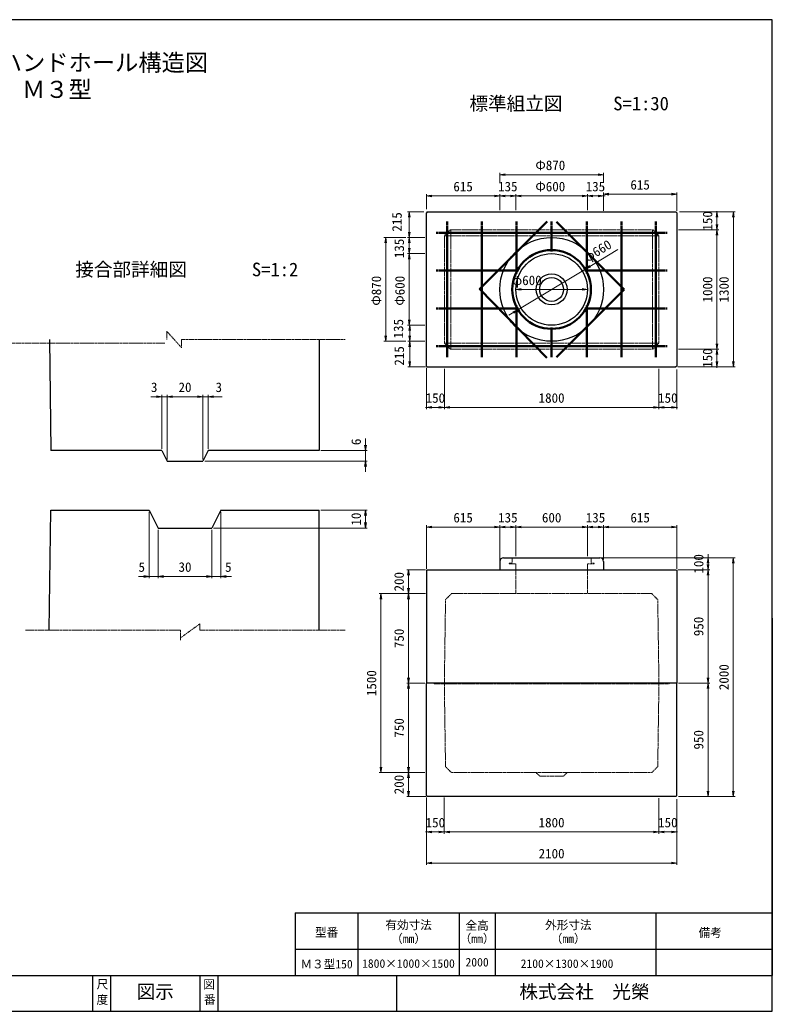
# Model space of a CAD drawing. Units: millimetres, scale not verified. Extents: x -200 to 200, y -138 to 139.
# Drawn here: x -10 to 200.4, y -138.2 to 138.8 of the extents above; entities that cross this region are included whole.
import ezdxf
from ezdxf.enums import TextEntityAlignment as Align

# ---------------------------------------------------------------- set-up
doc = ezdxf.new("R2010")
doc.units = ezdxf.units.MM
doc.linetypes.add('USER1', pattern=[12.95, 6.35, -3.175, 0.25, -3.175])
doc.linetypes.add('USER2', pattern=[4.7625, 3.175, -1.5875])
doc.layers.add('0-0', color=7, linetype='Continuous')
for name, color, linetype, lineweight in [('0-1_dims', 2, 'Continuous', 13), ('0-4_pen3実線', 7, 'Continuous', 25), ('0-5_pen4実線', 6, 'Continuous', 25), ('0-7_pen1一点', 4, 'USER1', 13), ('0-8_pen2破線', 3, 'USER2', 18), ('0-9_鉄筋１', 7, 'Continuous', 50), ('0-A_鉄筋2', 7, 'USER2', 50)]:
    doc.layers.add(name, color=color, linetype=linetype, lineweight=lineweight)
doc.styles.add('ＭＳ ゴシック', font='')
doc.styles.get('ＭＳ ゴシック').set_extended_font_data('MS Gothic')

# ---------------------------------------------------------------- blocks, each defined once
blk = doc.blocks.new('部分図 1')
at = {"layer": '0-1_dims'}
for p, q in [((10015, 7245), (10015, 7326.5)), ((10885, 7245), (10885, 7326.5)), ((10015, 7311.5), (10885, 7311.5)), ((9400, 7022.07), (9400, 7148.54)), ((10015, 7015), (10015, 7148.54)), ((10015, 7015), (10015, 7148.54)), ((10150, 7015), (10150, 7148.54)), ((10150, 7015), (10150, 7148.54)), ((10750, 7015), (10750, 7148.54)), ((10750, 7015), (10750, 7148.54)), ((10885, 7007.93), (10885, 7163.54)), ((10885, 7148.54), (11500, 7148.54)), ((10885, 7015), (10885, 7148.54)), ((11500, 7007.93), (11500, 7163.54)), ((9400, 7133.54), (10015, 7133.54)), ((10015, 7133.54), (10000.68, 7133.54)), ((10015, 7133.54), (10150, 7133.54)), ((10150, 7133.54), (10750, 7133.54)), ((10150, 7133.54), (10164.32, 7133.54)), ((10750, 7133.54), (10735.68, 7133.54)), ((10750, 7133.54), (10885, 7133.54)), ((10885, 7133.54), (10899.32, 7133.54)), ((9377.93, 7000), (9241, 7000)), ((9256, 7000), (9256, 6785)), ((11522.07, 7000), (11851.75, 7000)), ((11770, 7000), (11989.19, 7000)), ((11836.75, 7000), (11836.75, 7006.82)), ((11836.75, 7000), (11836.75, 6850)), ((11974.19, 7000), (11974.19, 5700)), ((11515, 6850), (11851.75, 6850)), ((11515, 6850), (11851.75, 6850)), ((11836.75, 6850), (11836.75, 6843.18)), ((11836.75, 6850), (11836.75, 5850)), ((9226, 6785), (9043.5, 6785)), ((9058.5, 6785), (9058.5, 5915)), ((9385, 6785), (9241, 6785)), ((9385, 6785), (9241, 6785)), ((9256, 6785), (9256, 6650)), ((9385, 6650), (9241, 6650)), ((9385, 6650), (9241, 6650)), ((9256, 6650), (9256, 6050)), ((10732.9, 6519.9), (11005.28, 6683.49)), ((10732.9, 6519.9), (10167.1, 6180.1)), ((10150, 6350), (10750, 6350)), ((10167.1, 6180.1), (10089.94, 6133.76)), ((9385, 6050), (9241, 6050)), ((9385, 6050), (9244.54, 6050)), ((9259.54, 6050), (9259.54, 5915)), ((9226, 5915), (9043.5, 5915)), ((9385, 5915), (9244.54, 5915)), ((9385, 5915), (9244.54, 5915)), ((9259.54, 5915), (9259.54, 5700)), ((11515, 5850), (11851.75, 5850)), ((11515, 5850), (11851.75, 5850)), ((11836.75, 5850), (11836.75, 5856.82)), ((11836.75, 5850), (11836.75, 5700)), ((9392.07, 5700), (9244.54, 5700)), ((9400, 5692.07), (9400, 5346)), ((9550, 5685), (9550, 5346)), ((9550, 5685), (9550, 5346)), ((11350, 5685), (11350, 5346)), ((11350, 5685), (11350, 5346)), ((11500, 5677.93), (11500, 5346)), ((11507.93, 5700), (11851.75, 5700)), ((11770, 5700), (11989.19, 5700)), ((11836.75, 5700), (11836.75, 5693.18)), ((7180, 5451), (7088.73, 5451)), ((7180, 5015), (7180, 5466)), ((7180, 5451), (7225, 5451)), ((7225, 4925), (7225, 5466)), ((7225, 4925), (7225, 5466)), ((7225, 5451), (7315, 5451)), ((7225, 5451), (7525, 5451)), ((7525, 5451), (7435, 5451)), ((7525, 4925), (7525, 5466)), ((7525, 4925), (7525, 5466)), ((7525, 5451), (7570, 5451)), ((7570, 5015), (7570, 5466)), ((7570, 5451), (7685.27, 5451)), ((9400, 5361), (9393.18, 5361)), ((9400, 5361), (9550, 5361)), ((9550, 5361), (9556.82, 5361)), ((9550, 5361), (11350, 5361)), ((11350, 5361), (11343.18, 5361)), ((11350, 5361), (11500, 5361)), ((11500, 5361), (11506.82, 5361)), ((8889, 5000), (8889, 5099.55)), ((8515, 5000), (8904, 5000)), ((8889, 5000), (8889, 4910)), ((7540, 4910), (8904, 4910)), ((8889, 4910), (8889, 4820)), ((8515, 4500), (8904, 4500)), ((8889, 4350), (8889, 4500)), ((7075, 4485), (7075, 3929)), ((7675, 4485), (7675, 3929)), ((7150, 4335), (7150, 3929)), ((7150, 4335), (7150, 3929)), ((7600, 4335), (7600, 3929)), ((7600, 4335), (7600, 3929)), ((7615, 4350), (8904, 4350)), ((9400, 4007.93), (9400, 4373)), ((9400, 4358), (10015.45, 4358)), ((10015.45, 4358), (10001.14, 4358)), ((10015.45, 4067.5), (10015.45, 4373)), ((10015.45, 4067.5), (10015.45, 4373)), ((10015.45, 4358), (10150.45, 4358)), ((10150.45, 4115), (10150.45, 4373)), ((10150.45, 4115), (10150.45, 4373)), ((10150.45, 4358), (10164.77, 4358)), ((10150.45, 4358), (10750.45, 4358)), ((10750.45, 4358), (10736.14, 4358)), ((10750.45, 4115), (10750.45, 4373)), ((10750.45, 4115), (10750.45, 4373)), ((10750.45, 4358), (10885.45, 4358)), ((10885.45, 4085), (10885.45, 4373)), ((10885.45, 4085), (10885.45, 4373)), ((10885.45, 4358), (10899.77, 4358)), ((10885.45, 4358), (11500, 4358)), ((11500, 4007.93), (11500, 4373)), ((10870.45, 4100), (11777, 4100)), ((10900.45, 4100), (11989, 4100)), ((11762, 4100), (11762, 4131.82)), ((11762, 4100), (11762, 4000)), ((11974, 4100), (11974, 2100)), ((9392.07, 4000), (9234, 4000)), ((9249, 4000), (9249, 3800)), ((11507.93, 4000), (11777, 4000)), ((11507.93, 4000), (11777, 4000)), ((11762, 4000), (11762, 3968.18)), ((11762, 4000), (11762, 3050)), ((7075, 3944), (6984.73, 3944)), ((7075, 3944), (7150, 3944)), ((7150, 3944), (7240, 3944)), ((7150, 3944), (7600, 3944)), ((7600, 3944), (7510, 3944)), ((7600, 3944), (7675, 3944)), ((7675, 3944), (7765.27, 3944)), ((9377.07, 3800), (9003, 3800)), ((9018, 3800), (9018, 2300)), ((9392.07, 3800), (9234, 3800)), ((9392.07, 3800), (9234, 3800)), ((9249, 3800), (9249, 3050)), ((9385, 3050), (9234, 3050)), ((9385, 3050), (9234, 3050)), ((9249, 3050), (9249, 2300)), ((11515, 3050), (11777, 3050)), ((11515, 3050), (11777, 3050)), ((11762, 3050), (11762, 2100)), ((9370, 2300), (9003, 2300)), ((9385, 2300), (9234, 2300)), ((9385, 2300), (9234, 2300)), ((9249, 2300), (9249, 2100)), ((9395, 2100), (9234, 2100)), ((9400, 2092.07), (9400, 1787)), ((9549.78, 2092.07), (9549.78, 1787)), ((11349.84, 2085), (11349.84, 1787)), ((11500, 2077.93), (11500, 1787)), ((11515, 2100), (11777, 2100)), ((11530, 2100), (11989, 2100)), ((9400, 2075), (9400, 1527)), ((9549.78, 2077.07), (9549.78, 1787)), ((11349.84, 2077.43), (11349.84, 1787)), ((11500, 2062.93), (11500, 1527)), ((9400, 1802), (9393.07, 1802)), ((9400, 1802), (9549.78, 1802)), ((9549.78, 1802), (9556.71, 1802)), ((9549.78, 1802), (11349.84, 1802)), ((11349.84, 1802), (11343.1, 1802)), ((11349.84, 1802), (11500, 1802)), ((11500, 1802), (11506.74, 1802)), ((9400, 1542), (11500, 1542))]:
    blk.add_line(p, q, dxfattribs=at)
at = {"layer": '0-1_dims', "color": 7}
for p, q in [((9400, 3992.93), (9407.07, 4000)), ((11500, 3992.93), (11492.93, 4000)), ((9400, 2107.07), (9407.07, 2100)), ((11500, 2107.07), (11492.93, 2100))]:
    blk.add_line(p, q, dxfattribs=at)
at = {"layer": '0-1_dims'}
for points in [[(10060, 7319), (10015, 7311.5), (10060, 7304)], [(10840, 7304), (10885, 7311.5), (10840, 7319)], [(10930, 7156.04), (10885, 7148.54), (10930, 7141.04)], [(11455, 7141.04), (11500, 7148.54), (11455, 7156.04)], [(9445, 7141.04), (9400, 7133.54), (9445, 7126.04)], [(9970, 7126.04), (10015, 7133.54), (9970, 7141.04)], [(10060, 7141.04), (10015, 7133.54), (10060, 7126.04)], [(10105, 7126.04), (10150, 7133.54), (10105, 7141.04)], [(10195, 7141.04), (10150, 7133.54), (10195, 7126.04)], [(10705, 7126.04), (10750, 7133.54), (10705, 7141.04)], [(10795, 7141.04), (10750, 7133.54), (10795, 7126.04)], [(10840, 7126.04), (10885, 7133.54), (10840, 7141.04)], [(9263.5, 6955), (9256, 7000), (9248.5, 6955)], [(11844.25, 6955), (11836.75, 7000), (11829.25, 6955)], [(11981.69, 6955), (11974.19, 7000), (11966.69, 6955)], [(9248.5, 6830), (9256, 6785), (9263.5, 6830)], [(11829.25, 6895), (11836.75, 6850), (11844.25, 6895)], [(11844.25, 6805), (11836.75, 6850), (11829.25, 6805)], [(9066, 6740), (9058.5, 6785), (9051, 6740)], [(9263.5, 6740), (9256, 6785), (9248.5, 6740)], [(9248.5, 6695), (9256, 6650), (9263.5, 6695)], [(9263.5, 6605), (9256, 6650), (9248.5, 6605)], [(10767.62, 6549.5), (10732.9, 6519.9), (10775.34, 6536.64)], [(10195, 6357.5), (10150, 6350), (10195, 6342.5)], [(10705, 6342.5), (10750, 6350), (10705, 6357.5)], [(10132.38, 6150.5), (10167.1, 6180.1), (10124.66, 6163.36)], [(9248.5, 6095), (9256, 6050), (9263.5, 6095)], [(9267.04, 6005), (9259.54, 6050), (9252.04, 6005)], [(9051, 5960), (9058.5, 5915), (9066, 5960)], [(9252.04, 5960), (9259.54, 5915), (9267.04, 5960)], [(9267.04, 5870), (9259.54, 5915), (9252.04, 5870)], [(11829.25, 5895), (11836.75, 5850), (11844.25, 5895)], [(11844.25, 5805), (11836.75, 5850), (11829.25, 5805)], [(9252.04, 5745), (9259.54, 5700), (9267.04, 5745)], [(11829.25, 5745), (11836.75, 5700), (11844.25, 5745)], [(11966.69, 5745), (11974.19, 5700), (11981.69, 5745)], [(7135, 5443.5), (7180, 5451), (7135, 5458.5)], [(7270, 5458.5), (7225, 5451), (7270, 5443.5)], [(7270, 5458.5), (7225, 5451), (7270, 5443.5)], [(7480, 5443.5), (7525, 5451), (7480, 5458.5)], [(7480, 5443.5), (7525, 5451), (7480, 5458.5)], [(7615, 5458.5), (7570, 5451), (7615, 5443.5)], [(9445, 5368.5), (9400, 5361), (9445, 5353.5)], [(9505, 5353.5), (9550, 5361), (9505, 5368.5)], [(9595, 5368.5), (9550, 5361), (9595, 5353.5)], [(11305, 5353.5), (11350, 5361), (11305, 5368.5)], [(11395, 5368.5), (11350, 5361), (11395, 5353.5)], [(11455, 5353.5), (11500, 5361), (11455, 5368.5)], [(8881.5, 5045), (8889, 5000), (8896.5, 5045)], [(8896.5, 4865), (8889, 4910), (8881.5, 4865)], [(8896.5, 4455), (8889, 4500), (8881.5, 4455)], [(8881.5, 4395), (8889, 4350), (8896.5, 4395)], [(9445, 4365.5), (9400, 4358), (9445, 4350.5)], [(9970.45, 4350.5), (10015.45, 4358), (9970.45, 4365.5)], [(10060.45, 4365.5), (10015.45, 4358), (10060.45, 4350.5)], [(10105.45, 4350.5), (10150.45, 4358), (10105.45, 4365.5)], [(10195.45, 4365.5), (10150.45, 4358), (10195.45, 4350.5)], [(10705.45, 4350.5), (10750.45, 4358), (10705.45, 4365.5)], [(10795.45, 4365.5), (10750.45, 4358), (10795.45, 4350.5)], [(10840.45, 4350.5), (10885.45, 4358), (10840.45, 4365.5)], [(10930.45, 4365.5), (10885.45, 4358), (10930.45, 4350.5)], [(11455, 4350.5), (11500, 4358), (11455, 4365.5)], [(11769.5, 4055), (11762, 4100), (11754.5, 4055)], [(11981.5, 4055), (11974, 4100), (11966.5, 4055)], [(9256.5, 3955), (9249, 4000), (9241.5, 3955)], [(11754.5, 4045), (11762, 4000), (11769.5, 4045)], [(11769.5, 3955), (11762, 4000), (11754.5, 3955)], [(7030, 3936.5), (7075, 3944), (7030, 3951.5)], [(7195, 3951.5), (7150, 3944), (7195, 3936.5)], [(7195, 3951.5), (7150, 3944), (7195, 3936.5)], [(7555, 3936.5), (7600, 3944), (7555, 3951.5)], [(7555, 3936.5), (7600, 3944), (7555, 3951.5)], [(7720, 3951.5), (7675, 3944), (7720, 3936.5)], [(9241.5, 3845), (9249, 3800), (9256.5, 3845)], [(9025.5, 3755), (9018, 3800), (9010.5, 3755)], [(9256.5, 3755), (9249, 3800), (9241.5, 3755)], [(9241.5, 3095), (9249, 3050), (9256.5, 3095)], [(11754.5, 3095), (11762, 3050), (11769.5, 3095)], [(9256.5, 3005), (9249, 3050), (9241.5, 3005)], [(11769.5, 3005), (11762, 3050), (11754.5, 3005)], [(9010.5, 2345), (9018, 2300), (9025.5, 2345)], [(9241.5, 2345), (9249, 2300), (9256.5, 2345)], [(9256.5, 2255), (9249, 2300), (9241.5, 2255)], [(9241.5, 2145), (9249, 2100), (9256.5, 2145)], [(11754.5, 2145), (11762, 2100), (11769.5, 2145)], [(11966.5, 2145), (11974, 2100), (11981.5, 2145)], [(9445, 1809.5), (9400, 1802), (9445, 1794.5)], [(9504.78, 1794.5), (9549.78, 1802), (9504.78, 1809.5)], [(9594.78, 1809.5), (9549.78, 1802), (9594.78, 1794.5)], [(11304.84, 1794.5), (11349.84, 1802), (11304.84, 1809.5)], [(11394.84, 1809.5), (11349.84, 1802), (11394.84, 1794.5)], [(11455, 1794.5), (11500, 1802), (11455, 1809.5)], [(9445, 1549.5), (9400, 1542), (9445, 1534.5)], [(11455, 1534.5), (11500, 1542), (11455, 1549.5)]]:
    blk.add_lwpolyline(points, dxfattribs=at)
at = {"layer": '0-4_pen3実線'}
for p, q in [((9407.07, 7000), (9400, 6992.93)), ((9400, 5707.07), (9400, 6992.93)), ((9407.07, 7000), (11492.93, 7000)), ((11500, 6992.93), (11492.93, 7000)), ((11500, 6992.93), (11500, 5707.07)), ((6236.71, 5930), (6250, 5000)), ((8500, 5930), (8500, 5000)), ((9400, 5707.07), (9407.07, 5700)), ((9407.07, 5700), (11492.93, 5700)), ((11500, 5707.07), (11492.93, 5700)), ((7180, 5000), (6250, 5000)), ((6235.64, 3495), (6250, 4500)), ((6250, 4500), (7075, 4500)), ((7075, 4500), (7150, 4350)), ((7675, 4500), (7600, 4350)), ((7675, 4500), (8500, 4500)), ((8500, 3495), (8500, 4500)), ((7150, 4350), (7600, 4350)), ((10045.45, 4100), (10855.45, 4100)), ((9400, 3992.93), (9400, 3050)), ((9407.07, 4000), (11492.93, 4000)), ((10015.45, 4070), (10015.45, 4000)), ((10015.45, 4000), (10885.45, 4000)), ((10885.45, 4070), (10885.45, 4000)), ((11500, 3992.93), (11500, 3050)), ((11500, 3787), (11500, 3688)), ((9400, 2107.07), (9400, 3050)), ((11438, 3050), (9400, 3050)), ((11500, 3050), (11438, 3050)), ((11500, 2107.07), (11500, 3050)), ((9400, 2313), (9400, 2412)), ((11492.93, 2100), (9407.07, 2100)), ((8825, 1125), (8825, 600)), ((9675, 1125), (9675, 600)), ((9975, 1125), (9975, 600)), ((11325, 1125), (11325, 600)), ((8300, 819), (12300, 819)), ((6750, 600), (6750, 300)), ((7650, 600), (7650, 300))]:
    blk.add_line(p, q, dxfattribs=at)
for points in [[(7180, 5000), (7225, 4910), (7525, 4910)], [(8500, 5000), (7570, 5000), (7525, 4910)]]:
    blk.add_lwpolyline(points, dxfattribs=at)
for radius in [435, 300, 130, 100]:
    blk.add_circle((10450, 6350), radius, dxfattribs=at)
for centre, start, end in [((10045.45, 4070), 90, 180.00006), ((10855.45, 4070), 0, 90)]:
    blk.add_arc(centre, 30, start, end, dxfattribs=at)
at = {"layer": '0-5_pen4実線'}
for p, q in [((12300, 3594.97), (12300, 2094.97)), ((12300, 2100), (12300, 600)), ((8300, 1125), (12300, 1125)), ((8300, 1125), (8300, 600)), ((300, 600), (12300, 600)), ((6600, 600), (6600, 300)), ((7500, 600), (7500, 300)), ((9150, 600), (9150, 300))]:
    blk.add_line(p, q, dxfattribs=at)
blk.add_lwpolyline([(300, 300), (12300, 300), (12300, 8610), (300, 8610)], close=True, dxfattribs=at)
at = {"layer": '0-7_pen1一点'}
for p, q in [((7221, 6000), (7221, 5930)), ((7221, 6000), (7346, 5861)), ((7346, 5930), (8719, 5930)), ((7346, 5861), (7346, 5930)), ((5913.3, 5900), (7205.3, 5900))]:
    blk.add_line(p, q, dxfattribs=at)
for points in [[(6038, 3495), (7338, 3495), (7338, 3408)], [(8719, 3495), (7498, 3495), (7498, 3546), (7338, 3429.75)]]:
    blk.add_lwpolyline(points, dxfattribs=at)
at = {"layer": '0-8_pen2破線'}
for p, q in [((9600, 6850), (9550, 6800)), ((9600, 6850), (11300, 6850)), ((9605, 6850), (9605, 5850)), ((11295, 6850), (11295, 5850)), ((11300, 6850), (11350, 6800)), ((9550, 6800), (9550, 5900)), ((9550, 6800), (11350, 6800)), ((11350, 6800), (11350, 5900)), ((9600, 5850), (9550, 5900)), ((9550, 5900), (11350, 5900)), ((9600, 5850), (11300, 5850)), ((11350, 5900), (11300, 5850)), ((10118.45, 4100), (10118.45, 4056)), ((10782.45, 4100), (10782.45, 4056)), ((10094.45, 4056), (10118.45, 4056)), ((10094.45, 4056), (10094.45, 4050)), ((10094.45, 4050), (10150.45, 4050)), ((10150, 4000), (10150, 3800)), ((10150.45, 4050), (10150.45, 4000)), ((10750, 4000), (10750, 3800)), ((10750.45, 4050), (10750.45, 4000)), ((10806.45, 4050), (10750.45, 4050)), ((10806.45, 4056), (10782.45, 4056)), ((10806.45, 4056), (10806.45, 4050)), ((9610, 3800), (10450, 3800)), ((11290, 3800), (10450, 3800)), ((11290, 3800), (11340, 3750)), ((11340, 3750), (11350.31, 3044)), ((9462, 3050), (9467, 3044)), ((9467, 3044), (10450, 3044)), ((9560, 2350), (9549.78, 3050)), ((10450, 3044), (11435, 3044)), ((11340, 2350), (11350.22, 3050)), ((11438, 3050), (11435, 3044)), ((9610, 2300), (9560, 2350)), ((11290, 2300), (11340, 2350)), ((10450, 2300), (9610, 2300)), ((10450, 2300), (11290, 2300)), ((10550, 2270), (10450, 2270)), ((10580, 2300), (10550, 2270))]:
    blk.add_line(p, q, dxfattribs=at)
for points in [[(9610, 3800), (9560, 3750), (9550, 3044)], [(10320, 2300), (10350, 2270), (10450, 2270)]]:
    blk.add_lwpolyline(points, dxfattribs=at)
at = {"layer": '0-9_鉄筋１'}
for p, q in [((10411.85, 6919.96), (9844.44, 6352.56)), ((10490.31, 6917.81), (11058.11, 6350)), ((11378.5, 6825), (9521.5, 6825)), ((9575, 6878.5), (9575, 5821.5)), ((9865, 6878.5), (9865, 5821.5)), ((10155, 6878.5), (10155, 6483.5)), ((10450, 6878.5), (10450, 6668.5)), ((10745, 6878.5), (10745, 6483.5)), ((11035, 6878.5), (11035, 5821.5)), ((11325, 6878.5), (11325, 5821.5)), ((10171.5, 6510), (9521.5, 6510)), ((11378.5, 6510), (10728.5, 6510)), ((10408.78, 5776.41), (9845.68, 6353.76)), ((10490.31, 5782.19), (11058.11, 6350)), ((10171.5, 6190), (9521.5, 6190)), ((10155, 6216.5), (10155, 5821.5)), ((11378.5, 6190), (10728.5, 6190)), ((10745, 6216.5), (10745, 5821.5)), ((10450, 6031.5), (10450, 5821.5)), ((11378.5, 5875), (9521.5, 5875))]:
    blk.add_line(p, q, dxfattribs=at)
blk.add_circle((10450, 6350), 330, dxfattribs=at)
at = {"layer": '0-A_鉄筋2'}
for p, q in [((9575, 6878.5), (9575, 6918.5)), ((9865, 6878.5), (9865, 6918.5)), ((10155, 6878.5), (10155, 6918.5)), ((10450, 6878.5), (10450, 6918.5)), ((10745, 6878.5), (10745, 6918.5)), ((11035, 6878.5), (11035, 6918.5)), ((11325, 6878.5), (11325, 6918.5)), ((9521.5, 6825), (9481.5, 6825)), ((11378.5, 6825), (11418.5, 6825)), ((11378.5, 6825), (11418.5, 6825)), ((9521.5, 6510), (9481.5, 6510)), ((11378.5, 6510), (11418.5, 6510)), ((11378.5, 6510), (11418.5, 6510)), ((9521.5, 6190), (9481.5, 6190)), ((11378.5, 6190), (11418.5, 6190)), ((11378.5, 6190), (11418.5, 6190)), ((9521.5, 5875), (9481.5, 5875)), ((9575, 5821.5), (9575, 5781.5)), ((9865, 5821.5), (9865, 5781.5)), ((10155, 5821.5), (10155, 5781.5)), ((10450, 5821.5), (10450, 5781.5)), ((10745, 5821.5), (10745, 5781.5)), ((11035, 5821.5), (11035, 5781.5)), ((11325, 5821.5), (11325, 5781.5)), ((11378.5, 5875), (11418.5, 5875)), ((11378.5, 5875), (11418.5, 5875))]:
    blk.add_line(p, q, dxfattribs=at)
at = {"layer": '0-1_dims', "color": 7, "style": 'ＭＳ ゴシック'}
for s, p in [('Φ870', (10313.64, 7326.5)), ('615', (9625.68, 7148.54)), ('135', (10000.68, 7148.54)), ('Φ600', (10313.64, 7148.54)), ('135', (10735.68, 7148.54)), ('615', (11110.68, 7163.54)), ('φ600', (10120.64, 6362.45)), ('3', (7088.73, 5466)), ('20', (7320.45, 5466)), ('3', (7630.73, 5466)), ('150', (9393.18, 5376)), ('1800', (10340.91, 5376)), ('150', (11343.18, 5376)), ('615', (9625.91, 4373)), ('135', (10001.14, 4373)), ('600', (10368.64, 4373)), ('135', (10736.14, 4373)), ('615', (11110.91, 4373)), ('5', (6984.73, 3959)), ('30', (7320.45, 3959)), ('5', (7710.73, 3959)), ('150', (9393.07, 1817)), ('1800', (10340.72, 1817)), ('150', (11343.1, 1817)), ('2100', (10340.91, 1557))]:
    blk.add_text(s, height=79.98, dxfattribs=at).set_placement(p, align=Align.BOTTOM_LEFT)
for s, rotation, p in [('215', 90, (9216.55, 6834.18)), ('150', 90, (11821.75, 6843.18)), ('135', 90, (9235.55, 6612.18)), ('φ660', 30.988, (10763.76, 6555.93)), ('Φ870', 90, (9043.5, 6213.64)), ('Φ600', 90, (9241, 6213.64)), ('1000', 90, (11821.75, 6240.91)), ('1300', 90, (11959.19, 6240.91)), ('135', 90, (9228.55, 5939.18)), ('215', 90, (9235.55, 5711.18)), ('150', 90, (11821.75, 5693.18)), ('6', 90, (8874, 5045)), ('10', 90, (8874, 4370.45)), ('100', 90, (11747, 3968.18)), ('200', 90, (9234, 3818.18)), ('950', 90, (11747, 3443.18)), ('750', 90, (9234, 3343.18)), ('2000', 90, (11959, 2990.91)), ('1500', 90, (9003, 2940.91)), ('750', 90, (9234, 2593.18)), ('950', 90, (11747, 2493.18)), ('200', 90, (9234, 2118.18))]:
    blk.add_text(s, height=79.98, rotation=rotation, dxfattribs=at).set_placement(p, align=Align.BOTTOM_LEFT)
at = {"layer": '0-4_pen3実線', "style": 'ＭＳ ゴシック'}
for s, height, p in [('\u3000標準組立図\u3000', 114.3, (9605, 7817.05)), ('S=1:30', 114.4, (10966.65, 7817.04)), ('\u3000接合部詳細図\u3000', 114.4, (6298, 6426.01)), ('S=1:2', 114.3, (7935.9, 6426.03)), ('型番', 71.47, (8465.02, 903)), ('有効寸法', 71.47, (9055.03, 965.26)), ('全高', 71.47, (9727.52, 961.26)), ('外形寸法', 71.47, (10395.03, 965.26)), ('備考', 71.45, (11682.54, 900)), ('（mm）', 71.49, (9103.73, 850.24)), ('（mm）', 71.49, (9678.73, 850.24)), ('（mm）', 71.49, (10442.73, 850.24)), ('Ｍ３型150', 71.47, (8343.15, 637.25)), ('1800×1000×1500', 71.48, (8860.01, 642.25)), ('2000', 71.47, (9727.51, 653.26)), ('2100×1300×1900', 71.48, (10190.01, 641.25)), ('尺', 71.42, (6633.3, 467.75)), ('図示', 114.3, (6969.04, 372.02)), ('図', 71.42, (7527.6, 467)), ('株式会社\u3000光榮', 114.4, (10179.07, 372.01)), ('度', 71.44, (6632.55, 339)), ('番', 71.42, (7533.3, 339.75))]:
    blk.add_text(s, height=height, dxfattribs=at).set_placement(p, align=Align.BOTTOM_LEFT)
at = {"layer": '0-5_pen4実線', "style": 'ＭＳ ゴシック'}
for s, p in [('\u3000ＫＯＥＩハンドホール構造図\u3000', (4837.55, 8137.5)), ('Ｍ３型', (6007.5, 7912.5))]:
    blk.add_text(s, height=143, dxfattribs=at).set_placement(p, align=Align.BOTTOM_LEFT)

msp = doc.modelspace()

# ---------------------------------------------------------------- block references
at = {"layer": '0-0', "xscale": 0.03333333, "yscale": 0.03333333}
msp.add_blockref('部分図 1', (-209.6, -148.2), dxfattribs=at)

doc.saveas('drawing.dxf')
